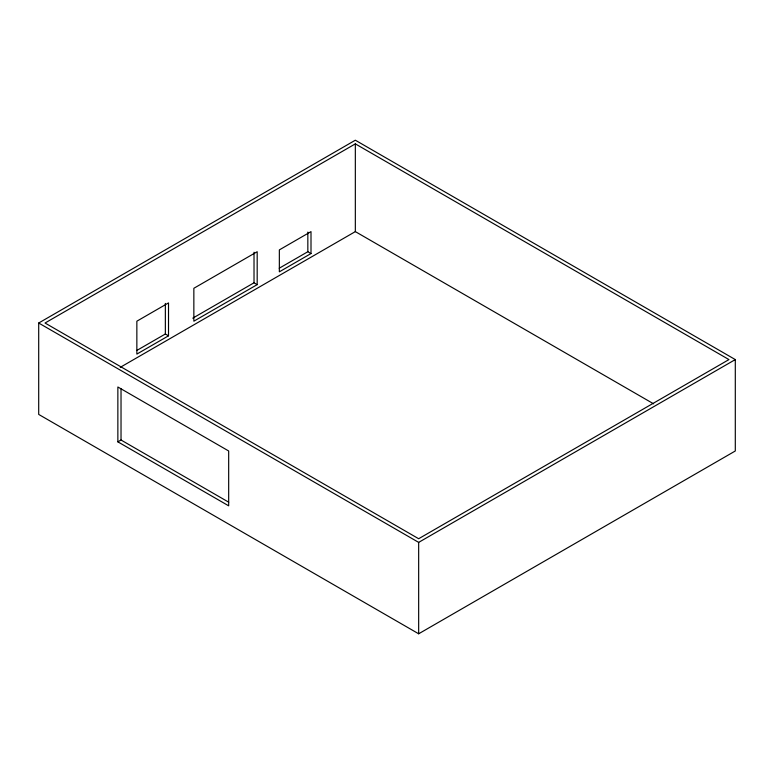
<?xml version="1.0" encoding="UTF-8"?>
<svg xmlns="http://www.w3.org/2000/svg" width="774" height="774" viewBox="0 0 774 774"><rect width="100%" height="100%" fill="white"/><g stroke="black" fill="none" stroke-linecap="round" stroke-linejoin="round"><path stroke-width="1.16" d="M38.7 323.019L355.334 140.21L735.3 359.581L735.3 450.981L418.666 633.79L38.7 414.419L38.7 323.019L418.666 542.39L735.3 359.581M355.334 143.867L45.037 323.019L418.666 538.733L728.963 359.581L355.334 143.867L355.334 231.61L653.614 403.825M136.756 350.496L165.355 333.991L168.519 335.81L168.519 302.905L136.853 321.191L136.853 354.095L168.519 335.81M192.765 318.162L254.017 282.8L257.181 284.629L257.181 251.724L193.848 288.286L193.848 321.191L257.181 284.629M279.24 268.23L307.839 251.724L311.003 253.553L311.003 231.61L279.346 249.896L279.346 271.829L311.003 253.553M120.26 367.331L355.334 231.61M117.861 441.848L228.678 505.828L228.678 450.981L117.861 387L117.861 441.848L121.025 440.019L228.707 502.191M418.666 542.39L418.666 633.79M307.839 232.094L307.839 251.724M254.017 252.247L254.017 282.8M165.355 303.427L165.355 333.991M121.025 388.751L121.025 440.019"/></g></svg>
